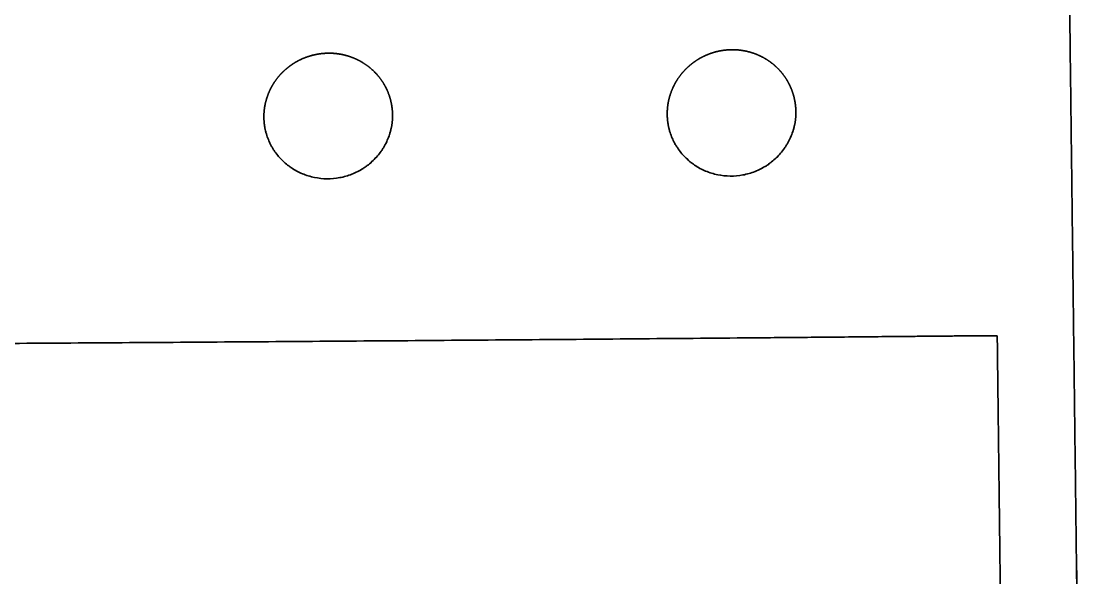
# Model space of a CAD drawing. Header units: millimetres. Extents: x 0 to 2561, y -987 to 790.
# Drawn here: x 972.6 to 1276.8, y 469.3 to 629.4 of the extents above; entities that cross this region are included whole.
import ezdxf

# ---------------------------------------------------------------- set-up
doc = ezdxf.new("R2010")
doc.units = ezdxf.units.MM
doc.layers.add('Blocks', color=7, linetype='Continuous')
doc.layers.add('Blocks$Inner', color=7, linetype='Continuous', lineweight=25, true_color=0x007f00)
doc.layers.add('Blocks$Outline', color=7, linetype='Continuous', lineweight=35, true_color=0xff3f3f)

# ---------------------------------------------------------------- blocks, each defined once
blk = doc.blocks.new('Balcony Dining Bench Front')
at = {"layer": 'Blocks$Inner'}
for points, degree in [([(1276.08, 475.62), (1274.22, 627.73), (1272.26, 789.6)], 2), ([(1079.4, 602.04), (1079.41, 602.13), (1079.41, 602.22), (1079.41, 602.31)], 3), ([(1194.99, 599.41), (1195.25, 600.57), (1195.38, 601.74), (1195.4, 602.92)], 3), ([(1195.4, 602.92), (1195.41, 603.02), (1195.41, 603.12), (1195.41, 603.22)], 3), ([(1079, 598.56), (1079.25, 599.71), (1079.39, 600.87), (1079.4, 602.04)], 3), ([(1158.7, 599.57), (1158.76, 599.28), (1158.82, 598.99), (1158.88, 598.7)], 3), ([(1194.78, 598.53), (1194.86, 598.82), (1194.93, 599.11), (1194.99, 599.41)], 3), ([(1042.71, 598.72), (1042.76, 598.43), (1042.82, 598.14), (1042.89, 597.86)], 3), ([(1042.89, 597.86), (1042.96, 597.57), (1043.03, 597.29), (1043.12, 597.01)], 3), ([(1043.12, 597.01), (1043.28, 596.45), (1043.47, 595.91), (1043.69, 595.37)], 3), ([(1077.91, 595.18), (1078.15, 595.73), (1078.36, 596.28), (1078.54, 596.84)], 3), ([(1078.54, 596.84), (1078.63, 597.12), (1078.71, 597.41), (1078.79, 597.69)], 3), ([(1078.79, 597.69), (1078.87, 597.98), (1078.94, 598.27), (1079, 598.56)], 3), ([(1158.88, 598.7), (1158.95, 598.41), (1159.03, 598.13), (1159.11, 597.84)], 3), ([(1159.11, 597.84), (1159.27, 597.28), (1159.47, 596.73), (1159.68, 596.19)], 3), ([(1193.89, 596.01), (1194.13, 596.55), (1194.34, 597.11), (1194.52, 597.68)], 3), ([(1194.52, 597.68), (1194.62, 597.96), (1194.7, 598.25), (1194.78, 598.53)], 3), ([(1043.69, 595.37), (1043.88, 594.9), (1044.09, 594.45), (1044.31, 594)], 3), ([(1044.31, 594), (1044.38, 593.88), (1044.4, 593.83), (1044.43, 593.78)], 3), ([(1044.43, 593.78), (1044.56, 593.52), (1044.71, 593.27), (1044.86, 593.01)], 3), ([(1076.66, 592.82), (1076.82, 593.08), (1076.97, 593.33), (1077.12, 593.59)], 3), ([(1077.12, 593.59), (1077.41, 594.11), (1077.67, 594.64), (1077.91, 595.18)], 3), ([(1159.68, 596.19), (1159.88, 595.7), (1160.1, 595.23), (1160.33, 594.76)], 3), ([(1160.33, 594.76), (1160.39, 594.66), (1160.4, 594.62), (1160.42, 594.59)], 3), ([(1160.42, 594.59), (1160.56, 594.33), (1160.7, 594.07), (1160.85, 593.81)], 3), ([(1160.85, 593.81), (1161, 593.56), (1161.16, 593.31), (1161.32, 593.06)], 3), ([(1192.13, 592.87), (1192.3, 593.12), (1192.47, 593.37), (1192.63, 593.63)], 3), ([(1192.63, 593.63), (1192.79, 593.88), (1192.94, 594.14), (1193.09, 594.4)], 3), ([(1193.09, 594.4), (1193.38, 594.93), (1193.65, 595.46), (1193.89, 596.01)], 3), ([(1044.86, 593.01), (1045.01, 592.76), (1045.16, 592.51), (1045.33, 592.26)], 3), ([(1045.33, 592.26), (1045.98, 591.28), (1046.72, 590.37), (1047.55, 589.53)], 3), ([(1073.82, 589.34), (1074.7, 590.18), (1075.47, 591.09), (1076.16, 592.07)], 3), ([(1076.16, 592.07), (1076.33, 592.32), (1076.5, 592.57), (1076.66, 592.82)], 3), ([(1161.32, 593.06), (1161.97, 592.07), (1162.71, 591.16), (1163.55, 590.31)], 3), ([(1163.55, 590.31), (1163.97, 589.89), (1164.41, 589.49), (1164.86, 589.11)], 3), ([(1189.78, 590.13), (1190.66, 590.97), (1191.44, 591.88), (1192.13, 592.87)], 3), ([(1047.55, 589.53), (1047.97, 589.11), (1048.41, 588.71), (1048.87, 588.33)], 3), ([(1048.87, 588.33), (1049.1, 588.14), (1049.34, 587.96), (1049.58, 587.78)], 3), ([(1049.58, 587.78), (1049.82, 587.6), (1050.06, 587.43), (1050.31, 587.26)], 3), ([(1050.31, 587.26), (1051.3, 586.59), (1052.36, 586.03), (1053.47, 585.56)], 3), ([(1070.97, 587.09), (1071.23, 587.26), (1071.48, 587.43), (1071.72, 587.6)], 3), ([(1071.72, 587.6), (1071.97, 587.78), (1072.22, 587.96), (1072.46, 588.15)], 3), ([(1072.46, 588.15), (1072.93, 588.53), (1073.39, 588.92), (1073.82, 589.34)], 3), ([(1164.86, 589.11), (1165.1, 588.92), (1165.33, 588.73), (1165.57, 588.55)], 3), ([(1165.57, 588.55), (1165.81, 588.37), (1166.05, 588.2), (1166.3, 588.03)], 3), ([(1166.3, 588.03), (1167.29, 587.36), (1168.34, 586.79), (1169.45, 586.33)], 3), ([(1183.69, 586.21), (1184.82, 586.66), (1185.9, 587.21), (1186.92, 587.87)], 3), ([(1186.92, 587.87), (1187.18, 588.03), (1187.43, 588.2), (1187.68, 588.38)], 3), ([(1187.68, 588.38), (1187.93, 588.56), (1188.17, 588.74), (1188.41, 588.93)], 3), ([(1188.41, 588.93), (1188.89, 589.31), (1189.35, 589.71), (1189.78, 590.13)], 3), ([(1053.47, 585.56), (1054.03, 585.33), (1054.6, 585.12), (1055.18, 584.94)], 3), ([(1055.18, 584.94), (1055.76, 584.76), (1056.35, 584.61), (1056.94, 584.49)], 3), ([(1056.94, 584.49), (1058.14, 584.24), (1059.34, 584.11), (1060.57, 584.1)], 3), ([(1060.57, 584.1), (1061.79, 584.09), (1063.01, 584.2), (1064.21, 584.42)], 3), ([(1064.21, 584.42), (1064.81, 584.53), (1065.4, 584.67), (1065.99, 584.84)], 3), ([(1065.99, 584.84), (1066.58, 585.01), (1067.17, 585.21), (1067.73, 585.43)], 3), ([(1067.73, 585.43), (1068.87, 585.88), (1069.95, 586.44), (1070.97, 587.09)], 3), ([(1169.45, 586.33), (1170.01, 586.09), (1170.59, 585.88), (1171.16, 585.71)], 3), ([(1171.16, 585.71), (1171.74, 585.53), (1172.33, 585.38), (1172.92, 585.25)], 3), ([(1172.92, 585.25), (1174.11, 585.01), (1175.31, 584.88), (1176.53, 584.87)], 3), ([(1176.53, 584.87), (1177.76, 584.86), (1178.97, 584.96), (1180.17, 585.19)], 3), ([(1180.17, 585.19), (1180.77, 585.3), (1181.36, 585.44), (1181.95, 585.61)], 3), ([(1181.95, 585.61), (1182.53, 585.78), (1183.12, 585.98), (1183.69, 586.21)], 3), ([(1252.22, 538.92), (1252.56, 538.92), (1252.9, 538.93), (1253.31, 538.93)], 3), ([(1253.31, 538.93), (1253.57, 517.74), (1253.83, 496.55), (1254.09, 475.36)], 3)]:
    blk.add_open_spline(points, degree=degree, dxfattribs=at)
for points, weights, knots in [([(1177.21, 621.23), (1176.61, 621.23), (1176, 621.2), (1174.78, 621.09), (1174.18, 621), (1172.4, 620.66), (1171.24, 620.32), (1169.55, 619.64), (1168.99, 619.38), (1167.91, 618.82), (1167.39, 618.52), (1166.38, 617.86), (1165.89, 617.51), (1164.94, 616.76), (1164.48, 616.36), (1163.16, 615.09), (1162.38, 614.17), (1161.35, 612.69), (1161.03, 612.18), (1160.44, 611.13), (1160.17, 610.58), (1159.45, 608.93), (1159.08, 607.8), (1158.76, 606.34), (1158.7, 606.05), (1158.6, 605.45), (1158.56, 605.16), (1158.46, 604.26), (1158.42, 603.66), (1158.41, 602.97), (1158.41, 602.87), (1158.41, 602.77)], [1.00000006401, 0.999999986759, 0.999999986724, 0.999999986656, 0.999999986623, 0.999999986526, 0.999999986466, 0.999999986382, 0.999999986355, 0.999999986306, 0.999999986282, 0.999999986239, 0.99999998622, 0.999999986183, 0.999999986167, 0.999999986124, 0.999999986103, 0.999999986084, 0.999999986079, 0.999999986074, 0.999999986073, 0.999999986077, 0.999999986086, 0.999999986107, 0.999999986111, 0.999999986121, 0.999999986126, 0.999999986143, 0.999999986156, 0.999999986172, 0.999999986174, 0.999999986177], [320.749017, 320.749017, 320.749017, 320.749017, 322.569961, 322.569961, 324.390905, 324.390905, 328.032793, 328.032793, 329.853737, 329.853737, 331.674681, 331.674681, 333.495625, 333.495625, 335.316569, 335.316569, 338.958457, 338.958457, 340.779401, 340.779401, 342.600345, 342.600345, 346.242233, 346.242233, 347.152705, 347.152705, 348.063177, 348.063177, 349.884121, 349.884121, 350.187614, 350.187614, 350.187614, 350.187614]), ([(1195.41, 603.22), (1195.41, 603.72), (1195.39, 604.21), (1195.32, 605.01), (1195.29, 605.31), (1195.21, 605.91), (1195.16, 606.2), (1194.89, 607.67), (1194.56, 608.81), (1194, 610.19), (1193.88, 610.46), (1193.63, 611.01), (1193.5, 611.28), (1193.08, 612.07), (1192.78, 612.59), (1191.8, 614.07), (1191.05, 615), (1189.78, 616.28), (1189.33, 616.68), (1188.41, 617.44), (1187.93, 617.79), (1186.94, 618.46), (1186.43, 618.76), (1185.37, 619.33), (1184.82, 619.59), (1183.15, 620.28), (1182.01, 620.63), (1180.24, 620.98), (1179.64, 621.07), (1178.43, 621.2), (1177.82, 621.23), (1177.21, 621.23)], [1, 1.00000005878, 1.00000005879, 1.00000005881, 1.00000005882, 1.00000005885, 1.00000005886, 1.00000005894, 1.00000005903, 1.00000005919, 1.00000005922, 1.00000005929, 1.00000005933, 1.00000005945, 1.00000005953, 1.00000005981, 1.00000006002, 1.00000006039, 1.00000006051, 1.00000006078, 1.00000006092, 1.00000006121, 1.00000006136, 1.00000006167, 1.00000006183, 1.00000006231, 1.00000006265, 1.00000006316, 1.00000006333, 1.00000006367, 1.00000006385, 1.00000006401], [291.917527, 291.917527, 291.917527, 291.917527, 293.434974, 293.434974, 294.345442, 294.345442, 295.25591, 295.25591, 298.897783, 298.897783, 299.808251, 299.808251, 300.718719, 300.718719, 302.539655, 302.539655, 306.181527, 306.181527, 308.002464, 308.002464, 309.8234, 309.8234, 311.644336, 311.644336, 313.465272, 313.465272, 317.107145, 317.107145, 318.928081, 318.928081, 320.749017, 320.749017, 320.749017, 320.749017]), ([(1061.19, 620.23), (1060.58, 620.23), (1059.98, 620.2), (1058.76, 620.09), (1058.16, 620.01), (1056.37, 619.66), (1055.21, 619.33), (1053.52, 618.65), (1052.96, 618.4), (1051.88, 617.84), (1051.36, 617.54), (1050.35, 616.88), (1049.86, 616.53), (1048.91, 615.79), (1048.45, 615.39), (1047.14, 614.13), (1046.36, 613.21), (1045.33, 611.75), (1045.01, 611.24), (1044.57, 610.46), (1044.43, 610.19), (1044.16, 609.65), (1044.04, 609.38), (1043.44, 608.01), (1043.07, 606.89), (1042.75, 605.44), (1042.7, 605.15), (1042.6, 604.56), (1042.56, 604.26), (1042.45, 603.37), (1042.42, 602.78), (1042.41, 602.11), (1042.41, 602.02), (1042.41, 601.93)], [1.00000014872, 0.999999968625, 0.999999968556, 0.999999968424, 0.999999968362, 0.999999968188, 0.999999968088, 0.999999967966, 0.999999967929, 0.999999967867, 0.999999967841, 0.9999999678, 0.999999967785, 0.999999967765, 0.99999996776, 0.999999967761, 0.999999967784, 0.999999967848, 0.999999967874, 0.99999996792, 0.999999967937, 0.999999967973, 0.999999967992, 0.999999968092, 0.999999968188, 0.999999968325, 0.999999968354, 0.999999968412, 0.999999968442, 0.999999968535, 0.999999968599, 0.999999968674, 0.999999968684, 0.999999968694], [321.161341, 321.161341, 321.161341, 321.161341, 322.983045, 322.983045, 324.804748, 324.804748, 328.448156, 328.448156, 330.269859, 330.269859, 332.091563, 332.091563, 333.913267, 333.913267, 335.73497, 335.73497, 339.378378, 339.378378, 341.200081, 341.200081, 342.110933, 342.110933, 343.021785, 343.021785, 346.665192, 346.665192, 347.576044, 347.576044, 348.486896, 348.486896, 350.308599, 350.308599, 350.573022, 350.573022, 350.573022, 350.573022]), ([(1079.41, 602.31), (1079.41, 602.81), (1079.39, 603.32), (1079.32, 604.12), (1079.28, 604.42), (1079.2, 605.01), (1079.16, 605.3), (1078.88, 606.75), (1078.55, 607.89), (1077.88, 609.53), (1077.63, 610.08), (1077.07, 611.13), (1076.77, 611.64), (1075.78, 613.11), (1075.03, 614.03), (1073.33, 615.73), (1072.41, 616.48), (1070.93, 617.47), (1070.41, 617.78), (1069.35, 618.34), (1068.8, 618.6), (1067.13, 619.28), (1065.99, 619.63), (1064.22, 619.98), (1063.62, 620.07), (1062.41, 620.2), (1061.8, 620.23), (1061.19, 620.23)], [1, 1.0000001334, 1.00000013355, 1.0000001338, 1.0000001339, 1.00000013409, 1.0000001342, 1.00000013473, 1.00000013521, 1.00000013601, 1.0000001363, 1.00000013689, 1.0000001372, 1.00000013816, 1.00000013884, 1.0000001403, 1.00000014106, 1.00000014222, 1.00000014261, 1.00000014341, 1.00000014381, 1.000000145, 1.00000014578, 1.00000014692, 1.00000014729, 1.00000014803, 1.00000014838, 1.00000014872], [292.290016, 292.290016, 292.290016, 292.290016, 293.835214, 293.835214, 294.746085, 294.746085, 295.656956, 295.656956, 299.30044, 299.30044, 301.122182, 301.122182, 302.943923, 302.943923, 306.587407, 306.587407, 310.23089, 310.23089, 312.052632, 312.052632, 313.874374, 313.874374, 317.517858, 317.517858, 319.339599, 319.339599, 321.161341, 321.161341, 321.161341, 321.161341])]:
    blk.add_rational_spline(points, weights, degree=3, knots=knots, dxfattribs=at)
for points, weights, degree in [([(1158.41, 602.77), (1158.41, 601.69), (1158.51, 600.62), (1158.7, 599.57)], [0.999999986177, 1, 1, 1], 3), ([(1042.41, 601.93), (1042.41, 600.85), (1042.51, 599.78), (1042.71, 598.72)], [0.999999968694, 1, 1, 1], 3), ([(1254.09, 475.36), (1254.44, 446.44), (1254.79, 417.41)], [1, 0.990387729513, 1], 2), ([(1276.79, 417.68), (1276.44, 446.71), (1276.08, 475.62)], [1, 0.990387729513, 1], 2)]:
    blk.add_rational_spline(points, weights, degree=degree, dxfattribs=at)
for points, knots in [([(730.82, 535.63), (731.17, 535.63), (731.52, 535.63), (732.58, 535.63), (733.28, 535.64), (735.39, 535.64), (736.79, 535.65), (741.01, 535.66), (743.82, 535.67), (757.87, 535.71), (769.11, 535.75), (791.59, 535.84), (802.83, 535.88), (825.31, 535.98), (836.55, 536.02), (859.02, 536.13), (870.26, 536.18), (887.12, 536.27), (892.74, 536.3), (903.98, 536.36), (909.6, 536.39), (926.46, 536.48), (937.69, 536.54), (960.17, 536.68), (971.41, 536.75), (993.88, 536.89), (1005.12, 536.96), (1027.59, 537.12), (1038.83, 537.2), (1061.3, 537.36), (1072.53, 537.44), (1095, 537.61), (1106.24, 537.7), (1128.71, 537.88), (1139.93, 537.97), (1156.78, 538.12), (1162.4, 538.16), (1173.63, 538.26), (1179.25, 538.31), (1190.56, 538.41), (1196.26, 538.46), (1207.66, 538.56), (1213.36, 538.62), (1221.9, 538.7), (1224.75, 538.72), (1229.03, 538.76), (1230.45, 538.78), (1232.59, 538.8), (1233.3, 538.8), (1234.01, 538.81)], [7389.097547, 7389.097547, 7389.097547, 7389.097547, 7390.152555, 7390.152555, 7392.262553, 7392.262553, 7396.482556, 7396.482556, 7404.922546, 7404.922546, 7438.682555, 7438.682555, 7472.442621, 7472.442621, 7506.202706, 7506.202706, 7539.96282, 7539.96282, 7556.842871, 7556.842871, 7573.722931, 7573.722931, 7607.483133, 7607.483133, 7641.24339, 7641.24339, 7675.003711, 7675.003711, 7708.7641, 7708.7641, 7742.524563, 7742.524563, 7776.285103, 7776.285103, 7810.06762, 7810.06762, 7826.947937, 7826.947937, 7843.828276, 7843.828276, 7860.959946, 7860.959946, 7878.091622, 7878.091622, 7886.657487, 7886.657487, 7890.940437, 7890.940437, 7893.081903, 7893.081903, 7893.081903, 7893.081903]), ([(1234.01, 538.81), (1234.37, 538.81), (1234.73, 538.82), (1235.44, 538.82), (1235.79, 538.83), (1236.33, 538.83), (1236.51, 538.83), (1236.86, 538.84), (1237.04, 538.84), (1237.4, 538.84), (1237.57, 538.84), (1237.93, 538.85), (1238.11, 538.85), (1239, 538.85), (1239.71, 538.86), (1241.85, 538.88), (1243.27, 538.89), (1245.41, 538.9), (1246.12, 538.9), (1247.02, 538.91), (1247.19, 538.91), (1247.55, 538.91), (1247.73, 538.91), (1248.26, 538.91), (1248.62, 538.91), (1249.33, 538.91), (1249.69, 538.92), (1250.4, 538.92), (1250.76, 538.92), (1251.2, 538.92), (1251.29, 538.92), (1251.47, 538.92), (1251.56, 538.92), (1251.69, 538.92), (1251.74, 538.92), (1251.83, 538.92), (1251.87, 538.92), (1251.96, 538.92), (1252.01, 538.92), (1252.05, 538.92)], [7893.081903, 7893.081903, 7893.081903, 7893.081903, 7894.152637, 7894.152637, 7895.223382, 7895.223382, 7895.758736, 7895.758736, 7896.294065, 7896.294065, 7896.829434, 7896.829434, 7897.364756, 7897.364756, 7899.505953, 7899.505953, 7903.788511, 7903.788511, 7905.929699, 7905.929699, 7906.464919, 7906.464919, 7907.000135, 7907.000135, 7908.070584, 7908.070584, 7909.14108, 7909.14108, 7910.212075, 7910.212075, 7910.48014, 7910.48014, 7910.748635, 7910.748635, 7910.882295, 7910.882295, 7911.015801, 7911.015801, 7911.148818, 7911.148818, 7911.148818, 7911.148818])]:
    blk.add_open_spline(points, degree=3, knots=knots, dxfattribs=at)
at = {"layer": 'Blocks$Outline'}
blk.add_line((1252.22, 538.92), (1252.22, 538.92), dxfattribs=at)
blk.add_lwpolyline([(1276.79, 417.68), (1276.08, 475.62)], dxfattribs=at)
for points, degree in [([(1276.08, 475.62), (1274.22, 627.73), (1272.26, 789.6)], 2), ([(1079.41, 602.31), (1079.41, 602.22), (1079.41, 602.13), (1079.4, 602.04)], 3), ([(1195.4, 602.92), (1195.38, 601.74), (1195.25, 600.57), (1194.99, 599.41)], 3), ([(1195.41, 603.22), (1195.41, 603.12), (1195.41, 603.02), (1195.4, 602.92)], 3), ([(1079.4, 602.04), (1079.39, 600.87), (1079.25, 599.71), (1079, 598.56)], 3), ([(1158.88, 598.7), (1158.82, 598.99), (1158.76, 599.28), (1158.7, 599.57)], 3), ([(1194.99, 599.41), (1194.93, 599.11), (1194.86, 598.82), (1194.78, 598.53)], 3), ([(1042.89, 597.86), (1042.82, 598.14), (1042.76, 598.43), (1042.71, 598.72)], 3), ([(1043.12, 597.01), (1043.03, 597.29), (1042.96, 597.57), (1042.89, 597.86)], 3), ([(1043.69, 595.37), (1043.47, 595.91), (1043.28, 596.45), (1043.12, 597.01)], 3), ([(1078.54, 596.84), (1078.36, 596.28), (1078.15, 595.73), (1077.91, 595.18)], 3), ([(1078.79, 597.69), (1078.71, 597.41), (1078.63, 597.12), (1078.54, 596.84)], 3), ([(1079, 598.56), (1078.94, 598.27), (1078.87, 597.98), (1078.79, 597.69)], 3), ([(1159.11, 597.84), (1159.03, 598.13), (1158.95, 598.41), (1158.88, 598.7)], 3), ([(1159.68, 596.19), (1159.47, 596.73), (1159.27, 597.28), (1159.11, 597.84)], 3), ([(1194.52, 597.68), (1194.34, 597.11), (1194.13, 596.55), (1193.89, 596.01)], 3), ([(1194.78, 598.53), (1194.7, 598.25), (1194.62, 597.96), (1194.52, 597.68)], 3), ([(1044.31, 594), (1044.09, 594.45), (1043.88, 594.9), (1043.69, 595.37)], 3), ([(1044.43, 593.78), (1044.4, 593.83), (1044.38, 593.88), (1044.31, 594)], 3), ([(1044.86, 593.01), (1044.71, 593.27), (1044.56, 593.52), (1044.43, 593.78)], 3), ([(1077.12, 593.59), (1076.97, 593.33), (1076.82, 593.08), (1076.66, 592.82)], 3), ([(1077.91, 595.18), (1077.67, 594.64), (1077.41, 594.11), (1077.12, 593.59)], 3), ([(1160.33, 594.76), (1160.1, 595.23), (1159.88, 595.7), (1159.68, 596.19)], 3), ([(1160.42, 594.59), (1160.4, 594.62), (1160.39, 594.66), (1160.33, 594.76)], 3), ([(1160.85, 593.81), (1160.7, 594.07), (1160.56, 594.33), (1160.42, 594.59)], 3), ([(1161.32, 593.06), (1161.16, 593.31), (1161, 593.56), (1160.85, 593.81)], 3), ([(1192.63, 593.63), (1192.47, 593.37), (1192.3, 593.12), (1192.13, 592.87)], 3), ([(1193.09, 594.4), (1192.94, 594.14), (1192.79, 593.88), (1192.63, 593.63)], 3), ([(1193.89, 596.01), (1193.65, 595.46), (1193.38, 594.93), (1193.09, 594.4)], 3), ([(1045.33, 592.26), (1045.16, 592.51), (1045.01, 592.76), (1044.86, 593.01)], 3), ([(1047.55, 589.53), (1046.72, 590.37), (1045.98, 591.28), (1045.33, 592.26)], 3), ([(1076.16, 592.07), (1075.47, 591.09), (1074.7, 590.18), (1073.82, 589.34)], 3), ([(1076.66, 592.82), (1076.5, 592.57), (1076.33, 592.32), (1076.16, 592.07)], 3), ([(1163.55, 590.31), (1162.71, 591.16), (1161.97, 592.07), (1161.32, 593.06)], 3), ([(1164.86, 589.11), (1164.41, 589.49), (1163.97, 589.89), (1163.55, 590.31)], 3), ([(1192.13, 592.87), (1191.44, 591.88), (1190.66, 590.97), (1189.78, 590.13)], 3), ([(1048.87, 588.33), (1048.41, 588.71), (1047.97, 589.11), (1047.55, 589.53)], 3), ([(1049.58, 587.78), (1049.34, 587.96), (1049.1, 588.14), (1048.87, 588.33)], 3), ([(1050.31, 587.26), (1050.06, 587.43), (1049.82, 587.6), (1049.58, 587.78)], 3), ([(1053.47, 585.56), (1052.36, 586.03), (1051.3, 586.59), (1050.31, 587.26)], 3), ([(1071.72, 587.6), (1071.48, 587.43), (1071.23, 587.26), (1070.97, 587.09)], 3), ([(1072.46, 588.15), (1072.22, 587.96), (1071.97, 587.78), (1071.72, 587.6)], 3), ([(1073.82, 589.34), (1073.39, 588.92), (1072.93, 588.53), (1072.46, 588.15)], 3), ([(1165.57, 588.55), (1165.33, 588.73), (1165.1, 588.92), (1164.86, 589.11)], 3), ([(1166.3, 588.03), (1166.05, 588.2), (1165.81, 588.37), (1165.57, 588.55)], 3), ([(1169.45, 586.33), (1168.34, 586.79), (1167.29, 587.36), (1166.3, 588.03)], 3), ([(1186.92, 587.87), (1185.9, 587.21), (1184.82, 586.66), (1183.69, 586.21)], 3), ([(1187.68, 588.38), (1187.43, 588.2), (1187.18, 588.03), (1186.92, 587.87)], 3), ([(1188.41, 588.93), (1188.17, 588.74), (1187.93, 588.56), (1187.68, 588.38)], 3), ([(1189.78, 590.13), (1189.35, 589.71), (1188.89, 589.31), (1188.41, 588.93)], 3), ([(1055.18, 584.94), (1054.6, 585.12), (1054.03, 585.33), (1053.47, 585.56)], 3), ([(1056.94, 584.49), (1056.35, 584.61), (1055.76, 584.76), (1055.18, 584.94)], 3), ([(1060.57, 584.1), (1059.34, 584.11), (1058.14, 584.24), (1056.94, 584.49)], 3), ([(1064.21, 584.42), (1063.01, 584.2), (1061.79, 584.09), (1060.57, 584.1)], 3), ([(1065.99, 584.84), (1065.4, 584.67), (1064.81, 584.53), (1064.21, 584.42)], 3), ([(1067.73, 585.43), (1067.17, 585.21), (1066.58, 585.01), (1065.99, 584.84)], 3), ([(1070.97, 587.09), (1069.95, 586.44), (1068.87, 585.88), (1067.73, 585.43)], 3), ([(1171.16, 585.71), (1170.59, 585.88), (1170.01, 586.09), (1169.45, 586.33)], 3), ([(1172.92, 585.25), (1172.33, 585.38), (1171.74, 585.53), (1171.16, 585.71)], 3), ([(1176.53, 584.87), (1175.31, 584.88), (1174.11, 585.01), (1172.92, 585.25)], 3), ([(1180.17, 585.19), (1178.97, 584.96), (1177.76, 584.86), (1176.53, 584.87)], 3), ([(1181.95, 585.61), (1181.36, 585.44), (1180.77, 585.3), (1180.17, 585.19)], 3), ([(1183.69, 586.21), (1183.12, 585.98), (1182.53, 585.78), (1181.95, 585.61)], 3), ([(1252.05, 538.92), (1252.07, 538.92), (1252.1, 538.92), (1252.12, 538.92)], 3), ([(1252.12, 538.92), (1252.15, 538.92), (1252.18, 538.92), (1252.22, 538.92)], 3), ([(1252.22, 538.92), (1252.56, 538.92), (1252.9, 538.93), (1253.31, 538.93)], 3), ([(1253.31, 538.93), (1253.57, 517.74), (1253.83, 496.55), (1254.09, 475.36)], 3)]:
    blk.add_open_spline(points, degree=degree, dxfattribs=at)
for points, weights, knots in [([(1158.41, 602.77), (1158.41, 602.87), (1158.41, 602.97), (1158.42, 603.66), (1158.46, 604.26), (1158.56, 605.16), (1158.6, 605.45), (1158.7, 606.05), (1158.76, 606.34), (1159.08, 607.8), (1159.45, 608.93), (1160.17, 610.58), (1160.44, 611.13), (1161.03, 612.18), (1161.35, 612.69), (1162.38, 614.17), (1163.16, 615.09), (1164.48, 616.36), (1164.94, 616.76), (1165.89, 617.51), (1166.38, 617.86), (1167.39, 618.52), (1167.91, 618.82), (1168.99, 619.38), (1169.55, 619.64), (1171.24, 620.32), (1172.4, 620.66), (1174.18, 621), (1174.78, 621.09), (1176, 621.2), (1176.61, 621.23), (1177.21, 621.23)], [0.999999986177, 0.999999986174, 0.999999986172, 0.999999986156, 0.999999986143, 0.999999986126, 0.999999986121, 0.999999986111, 0.999999986107, 0.999999986086, 0.999999986077, 0.999999986073, 0.999999986074, 0.999999986079, 0.999999986084, 0.999999986103, 0.999999986124, 0.999999986167, 0.999999986183, 0.99999998622, 0.999999986239, 0.999999986282, 0.999999986306, 0.999999986355, 0.999999986382, 0.999999986466, 0.999999986526, 0.999999986623, 0.999999986656, 0.999999986724, 0.999999986759, 1.00000006401], [-233.485688, -233.485688, -233.485688, -233.485688, -233.182195, -233.182195, -231.361251, -231.361251, -230.450779, -230.450779, -229.540307, -229.540307, -225.898419, -225.898419, -224.077475, -224.077475, -222.256531, -222.256531, -218.614643, -218.614643, -216.793699, -216.793699, -214.972755, -214.972755, -213.151811, -213.151811, -211.330867, -211.330867, -207.688979, -207.688979, -205.868035, -205.868035, -204.047091, -204.047091, -204.047091, -204.047091]), ([(1177.21, 621.23), (1177.82, 621.23), (1178.43, 621.2), (1179.64, 621.07), (1180.24, 620.98), (1182.01, 620.63), (1183.15, 620.28), (1184.82, 619.59), (1185.37, 619.33), (1186.43, 618.76), (1186.94, 618.46), (1187.93, 617.79), (1188.41, 617.44), (1189.33, 616.68), (1189.78, 616.28), (1191.05, 615), (1191.8, 614.07), (1192.78, 612.59), (1193.08, 612.07), (1193.5, 611.28), (1193.63, 611.01), (1193.88, 610.46), (1194, 610.19), (1194.56, 608.81), (1194.89, 607.67), (1195.16, 606.2), (1195.21, 605.91), (1195.29, 605.31), (1195.32, 605.01), (1195.39, 604.21), (1195.41, 603.72), (1195.41, 603.22)], [1.00000006401, 1.00000006385, 1.00000006367, 1.00000006333, 1.00000006316, 1.00000006265, 1.00000006231, 1.00000006183, 1.00000006167, 1.00000006136, 1.00000006121, 1.00000006092, 1.00000006078, 1.00000006051, 1.00000006039, 1.00000006002, 1.00000005981, 1.00000005953, 1.00000005945, 1.00000005933, 1.00000005929, 1.00000005922, 1.00000005919, 1.00000005903, 1.00000005894, 1.00000005886, 1.00000005885, 1.00000005882, 1.00000005881, 1.00000005879, 1.00000005878, 1], [-204.047091, -204.047091, -204.047091, -204.047091, -202.226155, -202.226155, -200.405218, -200.405218, -196.763346, -196.763346, -194.94241, -194.94241, -193.121473, -193.121473, -191.300537, -191.300537, -189.479601, -189.479601, -185.837729, -185.837729, -184.016792, -184.016792, -183.106324, -183.106324, -182.195856, -182.195856, -178.553984, -178.553984, -177.643516, -177.643516, -176.733047, -176.733047, -175.215601, -175.215601, -175.215601, -175.215601]), ([(1042.41, 601.93), (1042.41, 602.02), (1042.41, 602.11), (1042.42, 602.78), (1042.45, 603.37), (1042.56, 604.26), (1042.6, 604.56), (1042.7, 605.15), (1042.75, 605.44), (1043.07, 606.89), (1043.44, 608.01), (1044.04, 609.38), (1044.16, 609.65), (1044.43, 610.19), (1044.57, 610.46), (1045.01, 611.24), (1045.33, 611.75), (1046.36, 613.21), (1047.14, 614.13), (1048.45, 615.39), (1048.91, 615.79), (1049.86, 616.53), (1050.35, 616.88), (1051.36, 617.54), (1051.88, 617.84), (1052.96, 618.4), (1053.52, 618.65), (1055.21, 619.33), (1056.37, 619.66), (1058.16, 620.01), (1058.76, 620.09), (1059.98, 620.2), (1060.58, 620.23), (1061.19, 620.23)], [0.999999968694, 0.999999968684, 0.999999968674, 0.999999968599, 0.999999968535, 0.999999968442, 0.999999968412, 0.999999968354, 0.999999968325, 0.999999968188, 0.999999968092, 0.999999967992, 0.999999967973, 0.999999967937, 0.99999996792, 0.999999967874, 0.999999967848, 0.999999967784, 0.999999967761, 0.99999996776, 0.999999967765, 0.999999967785, 0.9999999678, 0.999999967841, 0.999999967867, 0.999999967929, 0.999999967966, 0.999999968088, 0.999999968188, 0.999999968362, 0.999999968424, 0.999999968556, 0.999999968625, 1.00000014872], [-233.742936, -233.742936, -233.742936, -233.742936, -233.478513, -233.478513, -231.65681, -231.65681, -230.745958, -230.745958, -229.835106, -229.835106, -226.191699, -226.191699, -225.280847, -225.280847, -224.369995, -224.369995, -222.548292, -222.548292, -218.904884, -218.904884, -217.083181, -217.083181, -215.261477, -215.261477, -213.439773, -213.439773, -211.61807, -211.61807, -207.974662, -207.974662, -206.152959, -206.152959, -204.331255, -204.331255, -204.331255, -204.331255]), ([(1061.19, 620.23), (1061.8, 620.23), (1062.41, 620.2), (1063.62, 620.07), (1064.22, 619.98), (1065.99, 619.63), (1067.13, 619.28), (1068.8, 618.6), (1069.35, 618.34), (1070.41, 617.78), (1070.93, 617.47), (1072.41, 616.48), (1073.33, 615.73), (1075.03, 614.03), (1075.78, 613.11), (1076.77, 611.64), (1077.07, 611.13), (1077.63, 610.08), (1077.88, 609.53), (1078.55, 607.89), (1078.88, 606.75), (1079.16, 605.3), (1079.2, 605.01), (1079.28, 604.42), (1079.32, 604.12), (1079.39, 603.32), (1079.41, 602.81), (1079.41, 602.31)], [1.00000014872, 1.00000014838, 1.00000014803, 1.00000014729, 1.00000014692, 1.00000014578, 1.000000145, 1.00000014381, 1.00000014341, 1.00000014261, 1.00000014222, 1.00000014106, 1.0000001403, 1.00000013884, 1.00000013816, 1.0000001372, 1.00000013689, 1.0000001363, 1.00000013601, 1.00000013521, 1.00000013473, 1.0000001342, 1.00000013409, 1.0000001339, 1.0000001338, 1.00000013355, 1.0000001334, 1], [-204.331255, -204.331255, -204.331255, -204.331255, -202.509513, -202.509513, -200.687772, -200.687772, -197.044288, -197.044288, -195.222546, -195.222546, -193.400804, -193.400804, -189.757321, -189.757321, -186.113837, -186.113837, -184.292096, -184.292096, -182.470354, -182.470354, -178.82687, -178.82687, -177.915999, -177.915999, -177.005129, -177.005129, -175.45993, -175.45993, -175.45993, -175.45993])]:
    blk.add_rational_spline(points, weights, degree=3, knots=knots, dxfattribs=at)
for points, weights, degree in [([(1158.7, 599.57), (1158.51, 600.62), (1158.41, 601.69), (1158.41, 602.77)], [1, 1, 1, 0.999999986177], 3), ([(1042.71, 598.72), (1042.51, 599.78), (1042.41, 600.85), (1042.41, 601.93)], [1, 1, 1, 0.999999968694], 3), ([(1254.09, 475.36), (1254.24, 462.95), (1254.39, 450.41)], [1, 0.995853782959, 0.995284476446], 2)]:
    blk.add_rational_spline(points, weights, degree=degree, dxfattribs=at)
for points, knots in [([(730.82, 535.63), (731.17, 535.63), (731.52, 535.63), (732.58, 535.63), (733.28, 535.64), (735.39, 535.64), (736.79, 535.65), (741.01, 535.66), (743.82, 535.67), (757.87, 535.71), (769.11, 535.75), (791.59, 535.84), (802.83, 535.88), (825.31, 535.98), (836.55, 536.02), (859.02, 536.13), (870.26, 536.18), (887.12, 536.27), (892.74, 536.3), (903.98, 536.36), (909.6, 536.39), (926.46, 536.48), (937.69, 536.54), (960.17, 536.68), (971.41, 536.75), (993.88, 536.89), (1005.12, 536.96), (1027.59, 537.12), (1038.83, 537.2), (1061.3, 537.36), (1072.53, 537.44), (1095, 537.61), (1106.24, 537.7), (1128.71, 537.88), (1139.93, 537.97), (1156.78, 538.12), (1162.4, 538.16), (1173.63, 538.26), (1179.25, 538.31), (1190.56, 538.41), (1196.26, 538.46), (1207.66, 538.56), (1213.36, 538.62), (1221.9, 538.7), (1224.75, 538.72), (1229.03, 538.76), (1230.45, 538.78), (1232.59, 538.8), (1233.3, 538.8), (1234.01, 538.81)], [-4630.815654, -4630.815654, -4630.815654, -4630.815654, -4629.760646, -4629.760646, -4627.650648, -4627.650648, -4623.430644, -4623.430644, -4614.990654, -4614.990654, -4581.230646, -4581.230646, -4547.470579, -4547.470579, -4513.710495, -4513.710495, -4479.950381, -4479.950381, -4463.07033, -4463.07033, -4446.190269, -4446.190269, -4412.430068, -4412.430068, -4378.669811, -4378.669811, -4344.90949, -4344.90949, -4311.1491, -4311.1491, -4277.388638, -4277.388638, -4243.628097, -4243.628097, -4209.84558, -4209.84558, -4192.965263, -4192.965263, -4176.084924, -4176.084924, -4158.953254, -4158.953254, -4141.821579, -4141.821579, -4133.255713, -4133.255713, -4128.972764, -4128.972764, -4126.831298, -4126.831298, -4126.831298, -4126.831298]), ([(1234.01, 538.81), (1234.37, 538.81), (1234.73, 538.82), (1235.44, 538.82), (1235.79, 538.83), (1236.33, 538.83), (1236.51, 538.83), (1236.86, 538.84), (1237.04, 538.84), (1237.4, 538.84), (1237.57, 538.84), (1237.93, 538.85), (1238.11, 538.85), (1239, 538.85), (1239.71, 538.86), (1241.85, 538.88), (1243.27, 538.89), (1245.41, 538.9), (1246.12, 538.9), (1247.02, 538.91), (1247.19, 538.91), (1247.55, 538.91), (1247.73, 538.91), (1248.26, 538.91), (1248.62, 538.91), (1249.33, 538.91), (1249.69, 538.92), (1250.4, 538.92), (1250.76, 538.92), (1251.2, 538.92), (1251.29, 538.92), (1251.47, 538.92), (1251.56, 538.92), (1251.69, 538.92), (1251.74, 538.92), (1251.83, 538.92), (1251.87, 538.92), (1251.96, 538.92), (1252.01, 538.92), (1252.05, 538.92)], [-4126.831298, -4126.831298, -4126.831298, -4126.831298, -4125.760564, -4125.760564, -4124.689819, -4124.689819, -4124.154464, -4124.154464, -4123.619135, -4123.619135, -4123.083767, -4123.083767, -4122.548445, -4122.548445, -4120.407248, -4120.407248, -4116.12469, -4116.12469, -4113.983502, -4113.983502, -4113.448281, -4113.448281, -4112.913066, -4112.913066, -4111.842616, -4111.842616, -4110.772121, -4110.772121, -4109.701126, -4109.701126, -4109.43306, -4109.43306, -4109.164566, -4109.164566, -4109.030905, -4109.030905, -4108.8974, -4108.8974, -4108.764382, -4108.764382, -4108.764382, -4108.764382])]:
    blk.add_open_spline(points, degree=3, knots=knots, dxfattribs=at)

msp = doc.modelspace()

# ---------------------------------------------------------------- block references
at = {"layer": 'Blocks'}
msp.add_blockref('Balcony Dining Bench Front', (0, 0), dxfattribs=at)

doc.saveas('drawing.dxf')
